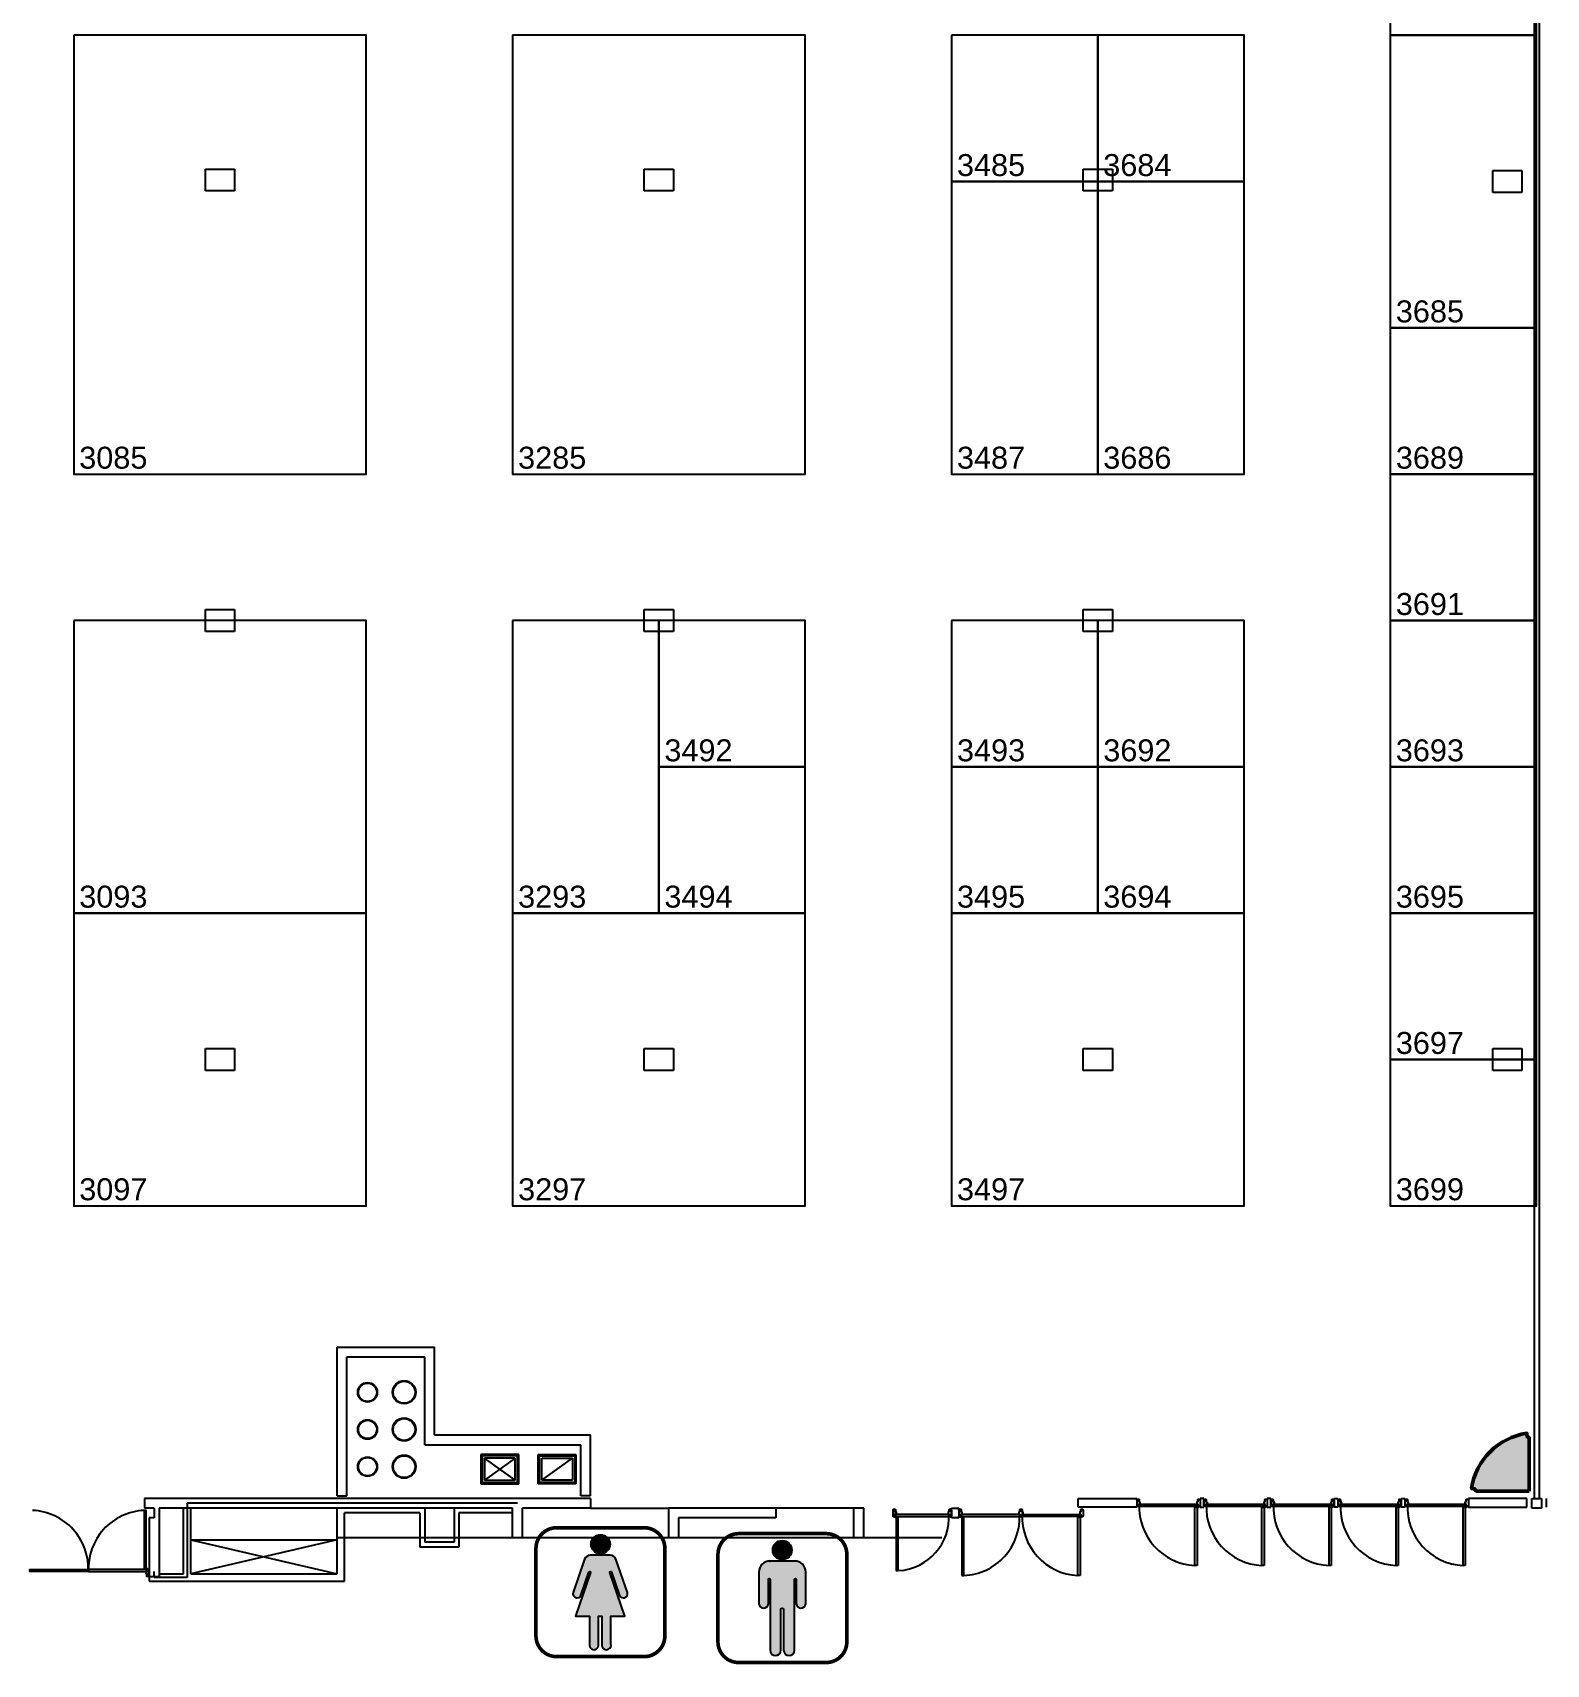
# Model space of a CAD drawing. Extents: x -2543 to 6312, y -522 to 14878.
# Drawn here: x 5006 to 6248, y -376 to 962 of the extents above; entities that cross this region are included whole.
import ezdxf

# ---------------------------------------------------------------- set-up
doc = ezdxf.new("R2010")
doc.units = 0
doc.header["$LTSCALE"] = 5000
doc.header["$PDSIZE"] = 1
for name, color, linetype in [('BoothNumber', 7, 'Continuous'), ('BoothOutLine', 7, 'Continuous'), ('show_xref', 7, 'Continuous')]:
    doc.layers.add(name, color=color, linetype=linetype)
doc.layers.add('OCCC Phase V$0$2020sc01$0$L01-northsouth$0$S-CONC-COLS', color=7, linetype='Continuous', lineweight=50)
doc.layers.add('OCCC Phase V$0$2020sc01$0$L01-northsouth$0$S-CONC-SHAD', color=253, linetype='Continuous', lineweight=20)
doc.styles.add('Arial&EBMS', font='Arial', dxfattribs={"height": 1})

# ---------------------------------------------------------------- blocks, each defined once
blk = doc.blocks.new('OCCC Phase V$0$2020sc01$0$L01-northsouth$0$c9q')
at = {"layer": 'OCCC Phase V$0$2020sc01$0$L01-northsouth$0$S-CONC-SHAD'}
h = blk.add_hatch(color=256, dxfattribs=at)
edge = h.paths.add_edge_path()
edge.add_line((6, 6), (49.40411969, 6))
edge.add_line((49.40411969, 6), (51.40411969, 8))
edge.add_line((51.40411969, 8), (53.40411969, 8))
edge.add_arc((0, 0), 54, 8.519624009630077, 81.4803756010517)
edge.add_line((8, 53.40411969), (8, 51.40411969))
edge.add_line((8, 51.40411969), (6, 49.40411969))
edge.add_line((6, 49.40411969), (6, 6))
at = {"layer": 'Defpoints'}
blk.add_point((25, 25), dxfattribs=at)
at = {"layer": 'OCCC Phase V$0$2020sc01$0$L01-northsouth$0$S-CONC-COLS'}
blk.add_lwpolyline([(6, 6), (49.40411969, 6), (51.40411969, 8), (53.40411969, 8, 0.32956068), (8, 53.40411969), (8, 51.40411969), (6, 49.40411969)], format="xyb", close=True, dxfattribs=at)
blk = doc.blocks.new('OCCC Phase V$0$I-Rstmen')
h = blk.add_hatch(color=256)
edge = h.paths.add_edge_path()
edge.add_arc((53.94217236, 22.80841982), 7.86485912, 0, 360.0000000000008)
h = blk.add_hatch(color=256)
edge = h.paths.add_edge_path()
edge.add_line((43.36776537, 13.78728022), (43.63229853, 13.78728022))
edge.add_line((43.63229853, 13.78728022), (43.91094377, 13.78728022))
edge.add_arc((43.63935452745231, 4.867709914520999), 8.923704116063677, 88.2559573455592, 179.9812346534924)
edge.add_line((34.71565089, 4.87063258), (34.71565089, -21.32201987))
edge.add_arc((38.616684235, -20.71828853214634), 3.947474216142326, 188.7974105212529, 351.2025894787488)
edge.add_line((42.51771758, -21.32201987), (42.51771758, -1.25956268))
edge.add_arc((43.214330675, -1.25956268), 0.696613095, 0, 180.0000000000004, ccw=False)
edge.add_line((43.91094377, -1.25956268), (43.91094377, -24.66576273))
edge.add_line((43.91094377, -24.66576273), (43.91094377, -59.21777234))
edge.add_arc((48.36926759, -59.21777234), 4.458323819999997, 180.0000000000004, 360)
edge.add_line((52.82759141, -59.21777234), (52.82759141, -25.78034369))
edge.add_arc((53.942172365, -25.78034369), 1.114580955000001, 0, 180.0000000000004, ccw=False)
edge.add_line((55.05675332, -25.78034369), (55.05675332, -59.21777234))
edge.add_arc((59.51507714, -59.21777234), 4.45832382, 180.0000000000004, 360)
edge.add_line((63.97340096, -59.21777234), (63.97340096, -24.66576273))
edge.add_line((63.97340096, -24.66576273), (63.97340096, -1.25956268))
edge.add_arc((64.670014055, -1.25956268), 0.696613095, 0, 180.0000000000004, ccw=False)
edge.add_line((65.36662715, -1.25956268), (65.36662715, -21.32201987))
edge.add_arc((69.267660495, -20.71828853214634), 3.947474216142326, 188.7974105212529, 351.2025894787488)
edge.add_line((73.16869384, -21.32201987), (73.16869384, 4.87063258))
edge.add_arc((64.24499020254778, 4.867709914520907), 8.923704116063677, 0.0187653465081772, 91.74404265444139)
edge.add_line((63.97340096, 13.78728022), (43.36776537, 13.78728022))
at = {"const_width": 3}
blk.add_lwpolyline([(18.18275073, -69.3598488), (89.92841465, -69.3598488, 0.41421356), (106.92080873, -52.36745471), (106.92080873, 19.3782092, 0.41421356), (89.92841465, 36.37060329), (18.18275073, 36.37060329, 0.41421356), (1.19035665, 19.3782092), (1.19035665, -52.36745471, 0.41421356)], format="xyb", close=True, dxfattribs=at)
blk.add_lwpolyline([(43.63229853, 13.78728022), (43.91094377, 13.78728022, 0.42306085), (34.71565089, 4.87063258), (34.71565089, -21.32201987, 0.85714286), (42.51771758, -21.32201987), (42.51771758, -1.25956268, -1), (43.91094377, -1.25956268), (43.91094377, -24.66576273), (43.91094377, -59.21777234, 1), (52.82759141, -59.21777234), (52.82759141, -25.78034369, -1), (55.05675332, -25.78034369), (55.05675332, -59.21777234, 1), (63.97340096, -59.21777234), (63.97340096, -24.66576273), (63.97340096, -1.25956268, -1), (65.36662715, -1.25956268), (65.36662715, -21.32201987, 0.85714286), (73.16869384, -21.32201987), (73.16869384, 4.87063258, 0.42306085), (63.97340096, 13.78728022), (43.36776537, 13.78728022)], format="xyb", close=True)
blk.add_circle((53.94217236, 22.80841982), 7.86485912)
blk = doc.blocks.new('OCCC Phase V$0$I-Rstwmn')
h = blk.add_hatch(color=256)
edge = h.paths.add_edge_path()
edge.add_arc((54.12200597, 22.72633557), 7.79171646, 0, 360.0000000000008)
h = blk.add_hatch(color=256)
edge = h.paths.add_edge_path()
edge.add_line((61.79568616, -0.52068365), (74.05477473, -36.12366201))
edge.add_line((74.05477473, -36.12366201), (62.64704409, -36.12366201))
edge.add_line((62.64704409, -36.12366201), (62.64704409, -59.29985659))
edge.add_arc((58.94181551, -59.98934580506506), 3.768834595433958, -190.54134138529582, 10.54134138529588, ccw=False)
edge.add_line((55.23658693, -59.29985659), (55.23658693, -36.12366201))
edge.add_line((55.23658693, -36.12366201), (53.85041677, -36.12366201))
edge.add_line((53.85041677, -36.12366201), (52.46424661, -36.12366201))
edge.add_line((52.46424661, -36.12366201), (52.46424661, -59.29985659))
edge.add_arc((48.75901802999999, -59.98934580506506), 3.768834595433958, -190.54134138529582, 10.54134138529588, ccw=False)
edge.add_line((45.05378945, -59.29985659), (45.05378945, -36.12366201))
edge.add_line((45.05378945, -36.12366201), (33.64605881, -36.12366201))
edge.add_line((33.64605881, -36.12366201), (45.90514737, -0.52068365))
edge.add_arc((45.24695481802243, -0.3125303474150642), 0.6903225571106276, 342.4504485692472, 519.5495513730091)
edge.add_line((44.60014004, -0.07133359), (38.02170285, -19.17650245))
edge.add_arc((34.86522467057643, -17.93430531251272), 3.392109701286016, 163.4815705511478, 338.5184294105334, ccw=False)
edge.add_line((31.613113, -16.969848), (41.0576729, 10.45914558))
edge.add_arc((45.60846772432711, 8.892181227520654), 4.813014732479354, 89.99999999999437, 160.9999996392767, ccw=False)
edge.add_line((45.60846769, 13.70519596), (53.85041677, 13.70519596))
edge.add_line((53.85041677, 13.70519596), (62.09236584, 13.70519596))
edge.add_arc((62.09236581067292, 8.89218122051089), 4.813014739489101, 19.00000042024533, 89.99999999999437, ccw=False)
edge.add_line((66.64316064, 10.45914558), (76.08772053, -16.969848))
edge.add_arc((72.83560886442355, -17.93430531272942), 3.392109696553987, -158.51842938301013, 16.518429476373626, ccw=False)
edge.add_line((69.67913069, -19.17650245), (63.10069349, -0.07133359))
edge.add_arc((62.45387871197757, -0.312530347415064), 0.6903225571106243, 20.45044862699087, 197.5495514307545)
at = {"const_width": 3}
blk.add_lwpolyline([(18.11510496, -69.44193305), (89.86076888, -69.44193305, 0.41421356), (106.85316297, -52.44953897), (106.85316297, 19.29612495, 0.41421356), (89.86076888, 36.28851904), (18.11510496, 36.28851904, 0.41421356), (1.12271088, 19.29612495), (1.12271088, -52.44953897, 0.41421356)], format="xyb", close=True, dxfattribs=at)
blk.add_lwpolyline([(61.79568616, -0.52068365, -0.975), (63.10069349, -0.07133359), (69.67913069, -19.17650245, 0.9576), (76.08772053, -16.969848), (66.64316064, 10.45914558, 0.32010252), (62.09236584, 13.70519596), (53.85041677, 13.70519596), (45.60846769, 13.70519596, 0.32010252), (41.0576729, 10.45914558), (31.613113, -16.969848, 0.9576), (38.02170285, -19.17650245), (44.60014004, -0.07133359, -0.975), (45.90514737, -0.52068365), (33.64605881, -36.12366201), (45.05378945, -36.12366201), (45.05378945, -59.29985659, 1.20325203), (52.46424661, -59.29985659), (52.46424661, -36.12366201), (53.85041677, -36.12366201), (55.23658693, -36.12366201), (55.23658693, -59.29985659, 1.20325203), (62.64704409, -59.29985659), (62.64704409, -36.12366201), (74.05477473, -36.12366201)], format="xyb", close=True)
blk.add_circle((54.12200597, 22.72633557), 7.79171646)
blk = doc.blocks.new('FACILITY_X0000198')
at = {"layer": 'show_xref', "color": 0}
for p, q in [((6238.00004448, 5543), (6238.00004448, -240)), ((6242.00004448, 5543), (6242.00004448, -240)), ((5148, 832.242), (5148, 850.242)), ((5148, 850.242), (5172, 850.242)), ((5172, 850.242), (5172, 832.242)), ((5508, 832.242), (5508, 850.242)), ((5508, 850.242), (5532, 850.242)), ((5532, 850.242), (5532, 832.242)), ((5868, 832.242), (5868, 850.242)), ((5868, 850.242), (5892, 850.242)), ((5892, 850.242), (5892, 832.242)), ((6204, 831), (6204, 849)), ((6204, 849), (6228, 849)), ((6228, 849), (6228, 831)), ((5172, 832.242), (5148, 832.242)), ((5172, 832.242), (5172, 832.242)), ((5532, 832.242), (5508, 832.242)), ((5532, 832.242), (5532, 832.242)), ((5892, 832.242), (5868, 832.242)), ((5892, 832.242), (5892, 832.242)), ((6228, 831), (6204, 831)), ((6228, 831), (6228, 831)), ((5148, 471), (5148, 489)), ((5148, 489), (5172, 489)), ((5172, 489), (5172, 471)), ((5508, 471), (5508, 489)), ((5508, 489), (5532, 489)), ((5532, 489), (5532, 471)), ((5868, 471), (5868, 489)), ((5868, 489), (5892, 489)), ((5892, 489), (5892, 471)), ((5172, 471), (5148, 471)), ((5172, 471), (5172, 471)), ((5532, 471), (5508, 471)), ((5532, 471), (5532, 471)), ((5892, 471), (5868, 471)), ((5892, 471), (5892, 471)), ((5148, 111), (5148, 129)), ((5148, 129), (5172, 129)), ((5172, 129), (5172, 111)), ((5508, 111), (5508, 129)), ((5508, 129), (5532, 129)), ((5532, 129), (5532, 111)), ((5868, 111), (5868, 129)), ((5868, 129), (5892, 129)), ((5892, 129), (5892, 111)), ((6204, 111), (6204, 129)), ((6204, 129), (6228, 129)), ((6228, 129), (6228, 111)), ((5172, 111), (5148, 111)), ((5172, 111), (5172, 111)), ((5532, 111), (5508, 111)), ((5532, 111), (5532, 111)), ((5892, 111), (5868, 111)), ((5892, 111), (5892, 111)), ((6228, 111), (6204, 111)), ((6228, 111), (6228, 111)), ((5256, -116), (5336, -116)), ((5256, -238), (5256, -116)), ((5336, -188), (5336, -116)), ((5264, -124), (5328, -124)), ((5264, -238), (5264, -124)), ((5328, -196), (5328, -124)), ((5328, -196), (5456, -196)), ((5336, -188), (5464, -188)), ((5456, -238), (5456, -196)), ((5464, -238), (5464, -188)), ((5405, -204), (5374, -204)), ((5374, -204), (5374, -228)), ((5404, -205), (5375, -205)), ((5375, -205), (5375, -227)), ((5402, -207), (5377, -225)), ((5402, -225), (5377, -207)), ((5402, -207), (5377, -207)), ((5377, -207), (5377, -225)), ((5402, -225), (5402, -207)), ((5404, -227), (5404, -205)), ((5405, -228), (5405, -204)), ((5421, -228), (5421, -204)), ((5421, -204), (5452, -204)), ((5422, -227), (5422, -205)), ((5422, -205), (5451, -205)), ((5424, -225), (5449, -207)), ((5424, -225), (5424, -207)), ((5424, -207), (5449, -207)), ((5449, -207), (5449, -225)), ((5451, -205), (5451, -227)), ((5452, -204), (5452, -228)), ((5375, -227), (5404, -227)), ((5377, -225), (5402, -225)), ((5451, -227), (5422, -227)), ((5449, -225), (5424, -225)), ((5464, -240), (5098, -240)), ((5098, -240), (5098, -248)), ((5256, -238), (5264, -238)), ((5374, -228), (5405, -228)), ((5452, -228), (5421, -228)), ((5464, -238), (5456, -238)), ((5464, -240), (5464, -248)), ((5864, -240.25), (5912, -240.25)), ((5864, -247.25), (5864, -240.25)), ((5912, -240.25), (5912, -247.25)), ((5912.25, -240.875), (5913.875, -240.875)), ((5963.75, -240.875), (5962.125, -240.875)), ((5964, -240.25), (5964, -247.25)), ((5967, -240.25), (5964, -240.25)), ((5967, -247.25), (5967, -240.25)), ((5967.25, -240.875), (5968.875, -240.875)), ((6018.75, -240.875), (6017.125, -240.875)), ((6019, -240.25), (6019, -247.25)), ((6022, -240.25), (6019, -240.25)), ((6022, -247.25), (6022, -240.25)), ((6022.25, -240.875), (6023.875, -240.875)), ((6073.75, -240.875), (6072.125, -240.875)), ((6074, -247.25), (6074, -240.25)), ((6074, -240.25), (6077, -240.25)), ((6077, -240.25), (6077, -247.25)), ((6077.25, -240.875), (6078.875, -240.875)), ((6128.75, -240.875), (6127.125, -240.875)), ((6129, -247.25), (6129, -240.25)), ((6129, -240.25), (6132, -240.25)), ((6132, -240.25), (6132, -247.25)), ((6132.25, -240.875), (6133.875, -240.875)), ((6183.75, -240.875), (6182.125, -240.875)), ((6232, -240.25), (6184, -240.25)), ((6184, -240.25), (6184, -247.25)), ((6232, -247.25), (6232, -240.25)), ((6236, -248), (6236, -240)), ((6236, -240), (6244, -240)), ((6244, -240), (6244, -248)), ((6248, -247.25), (6248, -240.25)), ((5106, -248), (5098, -248)), ((5106, -248), (5106, -256)), ((5400, -248), (5110, -248)), ((5110, -248), (5110, -304)), ((5130, -302), (5130, -248)), ((5133, -244), (5133, -305)), ((5404, -244), (5133, -244)), ((5136, -302), (5136, -248)), ((5256, -302), (5256, -248)), ((5324, -252), (5262, -252)), ((5262, -308), (5262, -252)), ((5324, -252), (5324, -280)), ((5328, -248), (5328, -276)), ((5352, -248), (5352, -272)), ((5352, -248), (5352, -276)), ((5356, -252), (5356, -280)), ((5400, -252), (5356, -252)), ((5400, -272.0075625), (5400, -248)), ((5464, -248), (5408, -248)), ((5408, -272.0075625), (5408, -248)), ((5464, -248), (5528, -248)), ((5528, -248), (5528, -272.0075625)), ((5616, -248), (5528, -248)), ((5616, -248), (5616, -256)), ((5680, -248), (5616, -248)), ((5688, -248), (5680, -248)), ((5680, -272.0075625), (5680, -248)), ((5688, -272.0075625), (5688, -248)), ((5712, -249.625), (5712, -254.375)), ((5712.125, -249.625), (5712, -249.625)), ((5757.375, -251.25), (5757.375, -252.75)), ((5758, -251.125), (5757.5, -251.125)), ((5757.5, -252.75), (5757.5, -251.25)), ((5757.5, -251.25), (5758.125, -251.25)), ((5758.125, -252.75), (5757.5, -252.75)), ((5757.5, -252.875), (5758, -252.875)), ((5758, -249.25), (5758, -251.125)), ((5758, -252.875), (5758, -254.75)), ((5759.75, -249.125), (5758.125, -249.125)), ((5758.125, -251.25), (5758.125, -249.25)), ((5758.125, -249.25), (5759.75, -249.25)), ((5758.125, -254.75), (5758.125, -252.75)), ((5759.75, -249.25), (5759.75, -249.625)), ((5759.75, -249.625), (5759.875, -249.625)), ((5759.875, -249.625), (5759.875, -249.25)), ((5759.875, -249.625), (5760, -249.625)), ((5760, -256), (5760, -248)), ((5760, -248), (5766, -248)), ((5760, -249.625), (5760, -254.375)), ((5766, -248), (5766, -256)), ((5766, -249.625), (5766, -254.375)), ((5766.125, -249.625), (5766, -249.625)), ((5766.125, -249.625), (5766.125, -249.25)), ((5766.25, -249.625), (5766.125, -249.625)), ((5766.25, -249.125), (5767.875, -249.125)), ((5767.875, -249.25), (5766.25, -249.25)), ((5766.25, -249.25), (5766.25, -249.625)), ((5767.875, -251.25), (5767.875, -249.25)), ((5768.5, -251.25), (5767.875, -251.25)), ((5767.875, -254.75), (5767.875, -252.75)), ((5767.875, -252.75), (5768.5, -252.75)), ((5768, -249.25), (5768, -251.125)), ((5768, -251.125), (5768.5, -251.125)), ((5768.5, -252.875), (5768, -252.875)), ((5768, -252.875), (5768, -254.75)), ((5768.5, -252.75), (5768.5, -251.25)), ((5768.625, -251.25), (5768.625, -252.75)), ((5815.375, -251.25), (5815.375, -252.75)), ((5816, -251.125), (5815.5, -251.125)), ((5815.5, -251.25), (5816.125, -251.25)), ((5815.5, -252.75), (5815.5, -251.25)), ((5816.125, -252.75), (5815.5, -252.75)), ((5815.5, -252.875), (5816, -252.875)), ((5816, -249.25), (5816, -251.125)), ((5816, -252.875), (5816, -254.75)), ((5816.125, -249.125), (5817.875, -249.125)), ((5817.875, -249.25), (5816.125, -249.25)), ((5816.125, -251.25), (5816.125, -249.25)), ((5816.125, -254.75), (5816.125, -252.75)), ((5817.875, -251.25), (5817.875, -249.25)), ((5818.5, -251.25), (5817.875, -251.25)), ((5817.875, -254.75), (5817.875, -252.75)), ((5817.875, -252.75), (5818.5, -252.75)), ((5818, -249.25), (5818, -251.125)), ((5818, -251.125), (5818.5, -251.125)), ((5818, -252.875), (5818, -254.75)), ((5818.5, -252.875), (5818, -252.875)), ((5818.5, -252.75), (5818.5, -251.25)), ((5818.625, -251.25), (5818.625, -252.75)), ((5912, -247.25), (5864, -247.25)), ((5865.375, -251.25), (5865.375, -252.75)), ((5866, -251.125), (5865.5, -251.125)), ((5865.5, -252.75), (5865.5, -251.25)), ((5865.5, -251.25), (5866.125, -251.25)), ((5866.125, -252.75), (5865.5, -252.75)), ((5865.5, -252.875), (5866, -252.875)), ((5866, -249.25), (5866, -251.125)), ((5866, -252.875), (5866, -254.75)), ((5867.75, -249.125), (5866.125, -249.125)), ((5866.125, -251.25), (5866.125, -249.25)), ((5866.125, -249.25), (5867.75, -249.25)), ((5866.125, -254.75), (5866.125, -252.75)), ((5867.75, -249.25), (5867.75, -249.625)), ((5867.75, -249.625), (5867.875, -249.625)), ((5867.875, -249.625), (5867.875, -249.25)), ((5867.875, -249.625), (5868, -249.625)), ((5868, -249.625), (5868, -254.375)), ((5912.125, -241.375), (5912, -241.375)), ((5912, -241.375), (5912, -246.125)), ((5912, -246.125), (5912.125, -246.125)), ((5912.125, -241.375), (5912.125, -241)), ((5912.25, -241.375), (5912.125, -241.375)), ((5912.125, -246.5), (5912.125, -246.125)), ((5912.125, -246.125), (5912.25, -246.125)), ((5913.875, -241), (5912.25, -241)), ((5912.25, -241), (5912.25, -241.375)), ((5912.25, -246.125), (5912.25, -246.5)), ((5912.25, -246.5), (5913.875, -246.5)), ((5913.875, -246.625), (5912.25, -246.625)), ((5913.875, -243), (5913.875, -241)), ((5914.5, -243), (5913.875, -243)), ((5913.875, -246.5), (5913.875, -244.5)), ((5913.875, -244.5), (5914.5, -244.5)), ((5914, -241), (5914, -242.875)), ((5914, -242.875), (5914.5, -242.875)), ((5914.5, -244.625), (5914, -244.625)), ((5914, -244.625), (5914, -246.5)), ((5914.5, -244.5), (5914.5, -243)), ((5914.625, -243), (5914.625, -244.5)), ((5959.71875, -295.03125), (5959.71875, -247.15625)), ((5959.71875, -247.15625), (5961.46875, -247.15625)), ((5961.375, -243), (5961.375, -244.5)), ((5961.46875, -247.15625), (5961.46875, -295.03125)), ((5962, -242.875), (5961.5, -242.875)), ((5961.5, -244.5), (5961.5, -243)), ((5961.5, -243), (5962.125, -243)), ((5962.125, -244.5), (5961.5, -244.5)), ((5961.5, -244.625), (5962, -244.625)), ((5962, -241), (5962, -242.875)), ((5962, -244.625), (5962, -246.5)), ((5962.125, -243), (5962.125, -241)), ((5962.125, -241), (5963.75, -241)), ((5962.125, -246.5), (5962.125, -244.5)), ((5963.75, -246.5), (5962.125, -246.5)), ((5962.125, -246.625), (5963.75, -246.625)), ((5963.75, -241), (5963.75, -241.375)), ((5963.75, -241.375), (5963.875, -241.375)), ((5963.875, -246.125), (5963.75, -246.125)), ((5963.75, -246.125), (5963.75, -246.5)), ((5963.875, -241.375), (5963.875, -241)), ((5963.875, -241.375), (5964, -241.375)), ((5964, -246.125), (5963.875, -246.125)), ((5963.875, -246.5), (5963.875, -246.125)), ((5964, -241.375), (5964, -246.125)), ((5964, -247.25), (5967, -247.25)), ((5967.125, -241.375), (5967, -241.375)), ((5967, -241.375), (5967, -246.125)), ((5967, -246.125), (5967.125, -246.125)), ((5967.125, -241.375), (5967.125, -241)), ((5967.25, -241.375), (5967.125, -241.375)), ((5967.125, -246.5), (5967.125, -246.125)), ((5967.125, -246.125), (5967.25, -246.125)), ((5968.875, -241), (5967.25, -241)), ((5967.25, -241), (5967.25, -241.375)), ((5967.25, -246.125), (5967.25, -246.5)), ((5967.25, -246.5), (5968.875, -246.5)), ((5968.875, -246.625), (5967.25, -246.625)), ((5968.875, -243), (5968.875, -241)), ((5969.5, -243), (5968.875, -243)), ((5968.875, -246.5), (5968.875, -244.5)), ((5968.875, -244.5), (5969.5, -244.5)), ((5969, -241), (5969, -242.875)), ((5969, -242.875), (5969.5, -242.875)), ((5969.5, -244.625), (5969, -244.625)), ((5969, -244.625), (5969, -246.5)), ((5969.5, -244.5), (5969.5, -243)), ((5969.625, -243), (5969.625, -244.5)), ((6014.71875, -295.03125), (6014.71875, -247.15625)), ((6014.71875, -247.15625), (6016.46875, -247.15625)), ((6016.375, -243), (6016.375, -244.5)), ((6016.46875, -247.15625), (6016.46875, -295.03125)), ((6017, -242.875), (6016.5, -242.875)), ((6016.5, -244.5), (6016.5, -243)), ((6016.5, -243), (6017.125, -243)), ((6017.125, -244.5), (6016.5, -244.5)), ((6016.5, -244.625), (6017, -244.625)), ((6017, -241), (6017, -242.875)), ((6017, -244.625), (6017, -246.5)), ((6017.125, -243), (6017.125, -241)), ((6017.125, -241), (6018.75, -241)), ((6017.125, -246.5), (6017.125, -244.5)), ((6018.75, -246.5), (6017.125, -246.5)), ((6017.125, -246.625), (6018.75, -246.625)), ((6018.75, -241), (6018.75, -241.375)), ((6018.75, -241.375), (6018.875, -241.375)), ((6018.875, -246.125), (6018.75, -246.125)), ((6018.75, -246.125), (6018.75, -246.5)), ((6018.875, -241.375), (6018.875, -241)), ((6018.875, -241.375), (6019, -241.375)), ((6019, -246.125), (6018.875, -246.125)), ((6018.875, -246.5), (6018.875, -246.125)), ((6019, -241.375), (6019, -246.125)), ((6019, -247.25), (6022, -247.25)), ((6022.125, -241.375), (6022, -241.375)), ((6022, -241.375), (6022, -246.125)), ((6022, -246.125), (6022.125, -246.125)), ((6022.125, -241.375), (6022.125, -241)), ((6022.25, -241.375), (6022.125, -241.375)), ((6022.125, -246.5), (6022.125, -246.125)), ((6022.125, -246.125), (6022.25, -246.125)), ((6023.875, -241), (6022.25, -241)), ((6022.25, -241), (6022.25, -241.375)), ((6022.25, -246.125), (6022.25, -246.5)), ((6022.25, -246.5), (6023.875, -246.5)), ((6023.875, -246.625), (6022.25, -246.625)), ((6023.875, -243), (6023.875, -241)), ((6024.5, -243), (6023.875, -243)), ((6023.875, -246.5), (6023.875, -244.5)), ((6023.875, -244.5), (6024.5, -244.5)), ((6024, -241), (6024, -242.875)), ((6024, -242.875), (6024.5, -242.875)), ((6024.5, -244.625), (6024, -244.625)), ((6024, -244.625), (6024, -246.5)), ((6024.5, -244.5), (6024.5, -243)), ((6024.625, -243), (6024.625, -244.5)), ((6069.71875, -295.03125), (6069.71875, -247.15625)), ((6069.71875, -247.15625), (6071.46875, -247.15625)), ((6071.375, -243), (6071.375, -244.5)), ((6071.46875, -247.15625), (6071.46875, -295.03125)), ((6072, -242.875), (6071.5, -242.875)), ((6071.5, -244.5), (6071.5, -243)), ((6071.5, -243), (6072.125, -243)), ((6072.125, -244.5), (6071.5, -244.5)), ((6071.5, -244.625), (6072, -244.625)), ((6072, -241), (6072, -242.875)), ((6072, -244.625), (6072, -246.5)), ((6072.125, -243), (6072.125, -241)), ((6072.125, -241), (6073.75, -241)), ((6072.125, -246.5), (6072.125, -244.5)), ((6073.75, -246.5), (6072.125, -246.5)), ((6072.125, -246.625), (6073.75, -246.625)), ((6073.75, -241), (6073.75, -241.375)), ((6073.75, -241.375), (6073.875, -241.375)), ((6073.875, -246.125), (6073.75, -246.125)), ((6073.75, -246.125), (6073.75, -246.5)), ((6073.875, -241.375), (6073.875, -241)), ((6073.875, -241.375), (6074, -241.375)), ((6074, -246.125), (6073.875, -246.125)), ((6073.875, -246.5), (6073.875, -246.125)), ((6074, -241.375), (6074, -246.125)), ((6077, -247.25), (6074, -247.25)), ((6077.125, -241.375), (6077, -241.375)), ((6077, -241.375), (6077, -246.125)), ((6077, -246.125), (6077.125, -246.125)), ((6077.125, -241.375), (6077.125, -241)), ((6077.25, -241.375), (6077.125, -241.375)), ((6077.125, -246.5), (6077.125, -246.125)), ((6077.125, -246.125), (6077.25, -246.125)), ((6078.875, -241), (6077.25, -241)), ((6077.25, -241), (6077.25, -241.375)), ((6077.25, -246.125), (6077.25, -246.5)), ((6077.25, -246.5), (6078.875, -246.5)), ((6078.875, -246.625), (6077.25, -246.625)), ((6078.875, -243), (6078.875, -241)), ((6079.5, -243), (6078.875, -243)), ((6078.875, -246.5), (6078.875, -244.5)), ((6078.875, -244.5), (6079.5, -244.5)), ((6079, -241), (6079, -242.875)), ((6079, -242.875), (6079.5, -242.875)), ((6079.5, -244.625), (6079, -244.625)), ((6079, -244.625), (6079, -246.5)), ((6079.5, -244.5), (6079.5, -243)), ((6079.625, -243), (6079.625, -244.5)), ((6124.71875, -295.03125), (6124.71875, -247.15625)), ((6124.71875, -247.15625), (6126.46875, -247.15625)), ((6126.375, -243), (6126.375, -244.5)), ((6126.46875, -247.15625), (6126.46875, -295.03125)), ((6127, -242.875), (6126.5, -242.875)), ((6126.5, -244.5), (6126.5, -243)), ((6126.5, -243), (6127.125, -243)), ((6127.125, -244.5), (6126.5, -244.5)), ((6126.5, -244.625), (6127, -244.625)), ((6127, -241), (6127, -242.875)), ((6127, -244.625), (6127, -246.5)), ((6127.125, -243), (6127.125, -241)), ((6127.125, -241), (6128.75, -241)), ((6127.125, -246.5), (6127.125, -244.5)), ((6128.75, -246.5), (6127.125, -246.5)), ((6127.125, -246.625), (6128.75, -246.625)), ((6128.75, -241), (6128.75, -241.375)), ((6128.75, -241.375), (6128.875, -241.375)), ((6128.875, -246.125), (6128.75, -246.125)), ((6128.75, -246.125), (6128.75, -246.5)), ((6128.875, -241.375), (6128.875, -241)), ((6128.875, -241.375), (6129, -241.375)), ((6129, -246.125), (6128.875, -246.125)), ((6128.875, -246.5), (6128.875, -246.125)), ((6129, -241.375), (6129, -246.125)), ((6132, -247.25), (6129, -247.25)), ((6132.125, -241.375), (6132, -241.375)), ((6132, -241.375), (6132, -246.125)), ((6132, -246.125), (6132.125, -246.125)), ((6132.125, -241.375), (6132.125, -241)), ((6132.25, -241.375), (6132.125, -241.375)), ((6132.125, -246.5), (6132.125, -246.125)), ((6132.125, -246.125), (6132.25, -246.125)), ((6133.875, -241), (6132.25, -241)), ((6132.25, -241), (6132.25, -241.375)), ((6132.25, -246.125), (6132.25, -246.5)), ((6132.25, -246.5), (6133.875, -246.5)), ((6133.875, -246.625), (6132.25, -246.625)), ((6133.875, -243), (6133.875, -241)), ((6134.5, -243), (6133.875, -243)), ((6133.875, -246.5), (6133.875, -244.5)), ((6133.875, -244.5), (6134.5, -244.5)), ((6134, -241), (6134, -242.875)), ((6134, -242.875), (6134.5, -242.875)), ((6134.5, -244.625), (6134, -244.625)), ((6134, -244.625), (6134, -246.5)), ((6134.5, -244.5), (6134.5, -243)), ((6134.625, -243), (6134.625, -244.5)), ((6179.71875, -295.03125), (6179.71875, -247.15625)), ((6179.71875, -247.15625), (6181.46875, -247.15625)), ((6181.375, -243), (6181.375, -244.5)), ((6181.46875, -247.15625), (6181.46875, -295.03125)), ((6182, -242.875), (6181.5, -242.875)), ((6181.5, -244.5), (6181.5, -243)), ((6181.5, -243), (6182.125, -243)), ((6182.125, -244.5), (6181.5, -244.5)), ((6181.5, -244.625), (6182, -244.625)), ((6182, -241), (6182, -242.875)), ((6182, -244.625), (6182, -246.5)), ((6182.125, -243), (6182.125, -241)), ((6182.125, -241), (6183.75, -241)), ((6182.125, -246.5), (6182.125, -244.5)), ((6183.75, -246.5), (6182.125, -246.5)), ((6182.125, -246.625), (6183.75, -246.625)), ((6183.75, -241), (6183.75, -241.375)), ((6183.75, -241.375), (6183.875, -241.375)), ((6183.875, -246.125), (6183.75, -246.125)), ((6183.75, -246.125), (6183.75, -246.5)), ((6183.875, -241.375), (6183.875, -241)), ((6183.875, -241.375), (6184, -241.375)), ((6184, -246.125), (6183.875, -246.125)), ((6183.875, -246.5), (6183.875, -246.125)), ((6184, -241.375), (6184, -246.125)), ((6184, -247.25), (6232, -247.25)), ((6244, -248), (6236, -248)), ((5102, -256), (5102, -304)), ((5106, -256), (5102, -256)), ((5616, -256), (5536, -256)), ((5536, -256), (5536, -272.0075625)), ((5712, -254.375), (5712.125, -254.375)), ((5759.75, -254.75), (5758.125, -254.75)), ((5758.125, -254.875), (5759.75, -254.875)), ((5759.875, -254.375), (5759.75, -254.375)), ((5759.75, -254.375), (5759.75, -254.75)), ((5760, -254.375), (5759.875, -254.375)), ((5759.875, -254.75), (5759.875, -254.375)), ((5766, -256), (5760, -256)), ((5766, -254.375), (5766.125, -254.375)), ((5766.125, -254.75), (5766.125, -254.375)), ((5766.125, -254.375), (5766.25, -254.375)), ((5766.25, -254.375), (5766.25, -254.75)), ((5766.25, -254.75), (5767.875, -254.75)), ((5767.875, -254.875), (5766.25, -254.875)), ((5770.28125, -255.40625), (5768.53125, -255.40625)), ((5768.53125, -255.40625), (5768.53125, -303.28125)), ((5770.28125, -303.28125), (5770.28125, -255.40625)), ((5816.125, -254.75), (5817.875, -254.75)), ((5817.875, -254.875), (5816.125, -254.875)), ((5863.71875, -303.28125), (5863.71875, -255.40625)), ((5863.71875, -255.40625), (5865.46875, -255.40625)), ((5865.46875, -255.40625), (5865.46875, -303.28125)), ((5867.75, -254.75), (5866.125, -254.75)), ((5866.125, -254.875), (5867.75, -254.875)), ((5867.875, -254.375), (5867.75, -254.375)), ((5867.75, -254.375), (5867.75, -254.75)), ((5868, -254.375), (5867.875, -254.375)), ((5867.875, -254.75), (5867.875, -254.375)), ((5256, -274), (5136, -302)), ((5136, -274), (5256, -302)), ((5136, -274), (5256, -274)), ((5136, -302), (5136, -274)), ((5256, -272.0075625), (5752, -272.0075625)), ((5256, -302), (5256, -274)), ((5356, -280), (5324, -280)), ((5352, -276), (5328, -276)), ((5400, -272), (5408, -272)), ((5528, -272.0075625), (5536, -272.0075625)), ((5680, -272.0075625), (5688, -272.0075625)), ((5102, -298.75), (5101.875, -298.75)), ((5101.875, -303.5), (5102, -303.5)), ((5102, -303.5), (5102, -298.75)), ((5102, -304), (5110, -304)), ((5102, -304), (5102, -308)), ((5106, -305), (5106, -300)), ((5133, -305), (5106, -305)), ((5110, -302), (5130, -302)), ((5136, -302), (5256, -302)), ((5136, -302), (5256, -302)), ((5768.53125, -303.28125), (5770.28125, -303.28125)), ((5865.46875, -303.28125), (5863.71875, -303.28125)), ((5961.46875, -295.03125), (5959.71875, -295.03125)), ((6016.46875, -295.03125), (6014.71875, -295.03125)), ((6071.46875, -295.03125), (6069.71875, -295.03125)), ((6126.46875, -295.03125), (6124.71875, -295.03125)), ((6181.46875, -295.03125), (6179.71875, -295.03125)), ((5102, -308), (5262, -308))]:
    blk.add_line(p, q, dxfattribs=at)
for points in [[(5097.71875, -249.84375), (5097.71875, -297.71875), (5099.46875, -297.71875), (5099.46875, -249.84375)], [(5757.9375, -253.125), (5714.0625, -253.125), (5714.0625, -254.875), (5757.9375, -254.875)], [(5815.9375, -253.125), (5768.0625, -253.125), (5768.0625, -254.875), (5815.9375, -254.875)], [(5818.0625, -253.125), (5865.9375, -253.125), (5865.9375, -254.875), (5818.0625, -254.875)], [(5914.0625, -244.875), (5961.9375, -244.875), (5961.9375, -246.625), (5914.0625, -246.625)], [(5969.0625, -244.875), (6016.9375, -244.875), (6016.9375, -246.625), (5969.0625, -246.625)], [(6024.0625, -244.875), (6071.9375, -244.875), (6071.9375, -246.625), (6024.0625, -246.625)], [(6079.0625, -244.875), (6126.9375, -244.875), (6126.9375, -246.625), (6079.0625, -246.625)], [(6134.0625, -244.875), (6181.9375, -244.875), (6181.9375, -246.625), (6134.0625, -246.625)], [(5716.28125, -299.28125), (5716.28125, -255.40625), (5714.53125, -255.40625), (5714.53125, -299.28125)], [(5051.9375, -300), (5004.0625, -300), (5004.0625, -298.25), (5051.9375, -298.25)], [(5052.0625, -300), (5099.9375, -300), (5099.9375, -298.25), (5052.0625, -298.25)]]:
    blk.add_lwpolyline(points, close=True, dxfattribs=at)
for points in [[(5712.125, -249.25, -0.41421356), (5712.25, -249.125), (5713.875, -249.125, -0.41421356), (5714, -249.25), (5714, -251.125), (5714.5, -251.125, -0.41421356), (5714.625, -251.25), (5714.625, -252.75, -0.41421356), (5714.5, -252.875), (5714, -252.875), (5714, -254.75, -0.41421356), (5713.875, -254.875), (5712.25, -254.875, -0.41421356), (5712.125, -254.75), (5712.125, -254.375), (5712.25, -254.375), (5712.25, -254.75), (5713.875, -254.75), (5713.875, -252.75), (5714.5, -252.75), (5714.5, -251.25), (5713.875, -251.25), (5713.875, -249.25), (5712.25, -249.25), (5712.25, -249.625), (5712.125, -249.625)], [(5101.875, -303.875, -0.41421356), (5101.75, -304), (5100.125, -304, -0.41421356), (5100, -303.875), (5100, -302), (5099.5, -302, -0.41421356), (5099.375, -301.875), (5099.375, -300.375, -0.41421356), (5099.5, -300.25), (5100, -300.25), (5100, -298.375, -0.41421356), (5100.125, -298.25), (5101.75, -298.25, -0.41421356), (5101.875, -298.375), (5101.875, -298.75), (5101.75, -298.75), (5101.75, -298.375), (5100.125, -298.375), (5100.125, -300.375), (5099.5, -300.375), (5099.5, -301.875), (5100.125, -301.875), (5100.125, -303.875), (5101.75, -303.875), (5101.75, -303.5), (5101.875, -303.5)]]:
    blk.add_lwpolyline(points, format="xyb", close=True, dxfattribs=at)
for centre, radius in [((5281, -153), 8), ((5281, -153), 7.5), ((5311, -153), 9.5), ((5311, -153), 9), ((5281, -183.5), 8), ((5281, -183.5), 7.5), ((5311, -183.5), 9.5), ((5311, -183.5), 9), ((5281, -214), 8), ((5281, -214), 7.5), ((5311, -214), 9.5), ((5311, -214), 9), ((5961.96875, -247.125), 0.375), ((6016.96875, -247.125), 0.375), ((6071.96875, -247.125), 0.375), ((6126.96875, -247.125), 0.375), ((6181.96875, -247.125), 0.375), ((5714.03125, -255.375), 0.375), ((5768.03125, -255.375), 0.375), ((5865.96875, -255.375), 0.375), ((5099.96875, -297.75), 0.375)]:
    blk.add_circle(centre, radius, dxfattribs=at)
for centre, radius, start, end in [((5912.25, -241), 0.125, 89.99999999999446, 180.0000000000004), ((5913.875, -241), 0.125, 0, 89.99999999999446), ((5962.125, -241), 0.125, 89.99999999999446, 180.0000000000004), ((5963.75, -241), 0.125, 0, 89.99999999999446), ((5967.25, -241), 0.125, 89.99999999999446, 180.0000000000004), ((5968.875, -241), 0.125, 0, 89.99999999999446), ((6017.125, -241), 0.125, 89.99999999999446, 180.0000000000004), ((6018.75, -241), 0.125, 0, 89.99999999999446), ((6022.25, -241), 0.125, 89.99999999999446, 180.0000000000004), ((6023.875, -241), 0.125, 0, 89.99999999999446), ((6072.125, -241), 0.125, 89.99999999999446, 180.0000000000004), ((6073.75, -241), 0.125, 0, 89.99999999999446), ((6077.25, -241), 0.125, 89.99999999999446, 180.0000000000004), ((6078.875, -241), 0.125, 0, 89.99999999999446), ((6127.125, -241), 0.125, 89.99999999999446, 180.0000000000004), ((6128.75, -241), 0.125, 0, 89.99999999999446), ((6132.25, -241), 0.125, 89.99999999999446, 180.0000000000004), ((6133.875, -241), 0.125, 0, 89.99999999999446), ((6182.125, -241), 0.125, 89.99999999999446, 180.0000000000004), ((6183.75, -241), 0.125, 0, 89.99999999999446), ((5004.03125, -297.75), 47.95898438, 357.3109763028404, 87.31097632488148), ((5099.96875, -297.75), 47.95898438, 92.68902346943852, 182.6890236530774), ((5714.03125, -255.375), 43.9765625, 273.5856592413036, 3.58564780418883), ((5757.5, -251.25), 0.125, 89.99999999999446, 180.0000000000004), ((5757.5, -252.75), 0.125, 180.0000000000004, 269.9999999999834), ((5758.125, -249.25), 0.125, 89.99999999999446, 180.0000000000004), ((5759.75, -249.25), 0.125, 0, 89.99999999999446), ((5766.25, -249.25), 0.125, 89.99999999999446, 180.0000000000004), ((5767.875, -249.25), 0.125, 0, 89.99999999999446), ((5768.5, -251.25), 0.125, 0, 89.99999999999446), ((5768.5, -252.75), 0.125, 269.9999999999834, 0), ((5768.03125, -255.375), 47.95898438, 272.6890238367163, 2.689023858757424), ((5815.5, -251.25), 0.125, 89.99999999999446, 180.0000000000004), ((5815.5, -252.75), 0.125, 180.0000000000004, 269.9999999999834), ((5816.125, -249.25), 0.125, 89.99999999999446, 180.0000000000004), ((5817.875, -249.25), 0.125, 0, 89.99999999999446), ((5865.96875, -255.375), 47.95898438, 177.3109765085204, 267.3109761192015), ((5818.5, -251.25), 0.125, 0, 89.99999999999446), ((5818.5, -252.75), 0.125, 269.9999999999834, 0), ((5865.5, -251.25), 0.125, 89.99999999999446, 180.0000000000004), ((5865.5, -252.75), 0.125, 180.0000000000004, 269.9999999999834), ((5866.125, -249.25), 0.125, 89.99999999999446, 180.0000000000004), ((5867.75, -249.25), 0.125, 0, 89.99999999999446), ((5912.25, -246.5), 0.125, 180.0000000000004, 269.9999999999834), ((5913.875, -246.5), 0.125, 269.9999999999834, 0), ((5961.96875, -247.125), 47.95898438, 177.3109765085204, 267.3109761192015), ((5914.5, -243), 0.125, 0, 89.99999999999446), ((5914.5, -244.5), 0.125, 269.9999999999834, 0), ((5961.5, -243), 0.125, 89.99999999999446, 180.0000000000004), ((5961.5, -244.5), 0.125, 180.0000000000004, 269.9999999999834), ((5962.125, -246.5), 0.125, 180.0000000000004, 269.9999999999834), ((5963.75, -246.5), 0.125, 269.9999999999834, 0), ((5967.25, -246.5), 0.125, 180.0000000000004, 269.9999999999834), ((5968.875, -246.5), 0.125, 269.9999999999834, 0), ((6016.96875, -247.125), 47.95898438, 177.3109765085204, 267.3109761192015), ((5969.5, -243), 0.125, 0, 89.99999999999446), ((5969.5, -244.5), 0.125, 269.9999999999834, 0), ((6016.5, -243), 0.125, 89.99999999999446, 180.0000000000004), ((6016.5, -244.5), 0.125, 180.0000000000004, 269.9999999999834), ((6017.125, -246.5), 0.125, 180.0000000000004, 269.9999999999834), ((6018.75, -246.5), 0.125, 269.9999999999834, 0), ((6022.25, -246.5), 0.125, 180.0000000000004, 269.9999999999834), ((6023.875, -246.5), 0.125, 269.9999999999834, 0), ((6071.96875, -247.125), 47.95898438, 177.3109765085204, 267.3109761192015), ((6024.5, -243), 0.125, 0, 89.99999999999446), ((6024.5, -244.5), 0.125, 269.9999999999834, 0), ((6071.5, -243), 0.125, 89.99999999999446, 180.0000000000004), ((6071.5, -244.5), 0.125, 180.0000000000004, 269.9999999999834), ((6072.125, -246.5), 0.125, 180.0000000000004, 269.9999999999834), ((6073.75, -246.5), 0.125, 269.9999999999834, 0), ((6077.25, -246.5), 0.125, 180.0000000000004, 269.9999999999834), ((6078.875, -246.5), 0.125, 269.9999999999834, 0), ((6126.96875, -247.125), 47.95898438, 177.3109765085204, 267.3109761192015), ((6079.5, -243), 0.125, 0, 89.99999999999446), ((6079.5, -244.5), 0.125, 269.9999999999834, 0), ((6126.5, -243), 0.125, 89.99999999999446, 180.0000000000004), ((6126.5, -244.5), 0.125, 180.0000000000004, 269.9999999999834), ((6127.125, -246.5), 0.125, 180.0000000000004, 269.9999999999834), ((6128.75, -246.5), 0.125, 269.9999999999834, 0), ((6132.25, -246.5), 0.125, 180.0000000000004, 269.9999999999834), ((6133.875, -246.5), 0.125, 269.9999999999834, 0), ((6181.96875, -247.125), 47.95898438, 177.3109765085204, 267.3109761192015), ((6134.5, -243), 0.125, 0, 89.99999999999446), ((6134.5, -244.5), 0.125, 269.9999999999834, 0), ((6181.5, -243), 0.125, 89.99999999999446, 180.0000000000004), ((6181.5, -244.5), 0.125, 180.0000000000004, 269.9999999999834), ((6182.125, -246.5), 0.125, 180.0000000000004, 269.9999999999834), ((6183.75, -246.5), 0.125, 269.9999999999834, 0), ((5758.125, -254.75), 0.125, 180.0000000000004, 269.9999999999834), ((5759.75, -254.75), 0.125, 269.9999999999834, 0), ((5766.25, -254.75), 0.125, 180.0000000000004, 269.9999999999834), ((5767.875, -254.75), 0.125, 269.9999999999834, 0), ((5816.125, -254.75), 0.125, 180.0000000000004, 269.9999999999834), ((5817.875, -254.75), 0.125, 269.9999999999834, 0), ((5866.125, -254.75), 0.125, 180.0000000000004, 269.9999999999834), ((5867.75, -254.75), 0.125, 269.9999999999834, 0)]:
    blk.add_arc(centre, radius, start, end, dxfattribs=at)
for p in [(5914, -246.625), (5962, -246.625), (5969, -246.625), (6017, -246.625), (6024, -246.625), (6072, -246.625), (6079, -246.625), (6127, -246.625), (6134, -246.625), (6182, -246.625), (5714, -254.875), (5758, -254.875), (5768, -254.875), (5816, -254.875), (5818, -254.875), (5866, -254.875), (5100, -298.25)]:
    blk.add_point(p, dxfattribs=at)
at = {"layer": 'show_xref', "color": 0, "rotation": 90.0000001836389}
blk.add_blockref('OCCC Phase V$0$2020sc01$0$L01-northsouth$0$c9q', (6240, -240), dxfattribs=at)
at = {"layer": 'show_xref', "color": 0}
for name, p in [('OCCC Phase V$0$I-Rstwmn', (5418.04084286, -300.3622381)), ('OCCC Phase V$0$I-Rstmen', (5567.26182123, -305.29156434))]:
    blk.add_blockref(name, p, dxfattribs=at)

msp = doc.modelspace()

# ---------------------------------------------------------------- linework, layer by layer
at = {"layer": 'BoothOutLine'}
for points in [[(6120, 1080), (6120, 960), (6240, 960), (6240, 1080), (6120, 1080)], [(5040, 960), (5040, 600), (5280, 600), (5280, 960), (5040, 960)], [(5400, 960), (5400, 600), (5640, 600), (5640, 960), (5400, 960)], [(5760, 960), (5760, 840), (5880, 840), (5880, 960), (5760, 960)], [(5880, 960), (5880, 840), (6000, 840), (6000, 960), (5880, 960)], [(6120, 960), (6120, 720), (6240, 720), (6240, 960), (6120, 960)], [(5760, 840), (5760, 600), (5880, 600), (5880, 840), (5760, 840)], [(5880, 840), (5880, 600), (6000, 600), (6000, 840), (5880, 840)], [(6120, 720), (6120, 600), (6240, 600), (6240, 720), (6120, 720)], [(6120, 600), (6120, 480), (6240, 480), (6240, 600), (6120, 600)], [(5040, 480), (5040, 240), (5280, 240), (5280, 480), (5040, 480)], [(5400, 480), (5400, 240), (5520, 240), (5520, 480), (5400, 480)], [(5520, 480), (5520, 360), (5640, 360), (5640, 480), (5520, 480)], [(5760, 480), (5760, 360), (5880, 360), (5880, 480), (5760, 480)], [(5880, 480), (5880, 360), (6000, 360), (6000, 480), (5880, 480)], [(6120, 480), (6120, 360), (6240, 360), (6240, 480), (6120, 480)], [(5520, 360), (5520, 240), (5640, 240), (5640, 360), (5520, 360)], [(5760, 360), (5760, 240), (5880, 240), (5880, 360), (5760, 360)], [(5880, 360), (5880, 240), (6000, 240), (6000, 360), (5880, 360)], [(6120, 360), (6120, 240), (6240, 240), (6240, 360), (6120, 360)], [(5040, 240), (5040, 0), (5280, 0), (5280, 240), (5040, 240)], [(5400, 240), (5400, 0), (5640, 0), (5640, 240), (5400, 240)], [(5760, 240), (5760, 0), (6000, 0), (6000, 240), (5760, 240)], [(6120, 240), (6120, 120), (6240, 120), (6240, 240), (6120, 240)], [(6120, 120), (6120, 0), (6240, 0), (6240, 120), (6120, 120)]]:
    msp.add_lwpolyline(points, close=True, dxfattribs=at)

# ---------------------------------------------------------------- block references
msp.add_blockref('FACILITY_X0000198', (0, 0))

# ---------------------------------------------------------------- texts
at = {"layer": 'BoothNumber', "style": 'Arial&EBMS'}
for s, p in [('3485', (5764.5, 844.5)), ('3684', (5884.5, 844.5)), ('3685', (6124.5, 724.5)), ('3085', (5044.5, 604.5)), ('3285', (5404.5, 604.5)), ('3487', (5764.5, 604.5)), ('3686', (5884.5, 604.5)), ('3689', (6124.5, 604.5)), ('3691', (6124.5, 484.5)), ('3492', (5524.5, 364.5)), ('3493', (5764.5, 364.5)), ('3692', (5884.5, 364.5)), ('3693', (6124.5, 364.5)), ('3093', (5044.5, 244.5)), ('3293', (5404.5, 244.5)), ('3494', (5524.5, 244.5)), ('3495', (5764.5, 244.5)), ('3694', (5884.5, 244.5)), ('3695', (6124.5, 244.5)), ('3697', (6124.5, 124.5)), ('3097', (5044.5, 4.5)), ('3297', (5404.5, 4.5)), ('3497', (5764.5, 4.5)), ('3699', (6124.5, 4.5))]:
    msp.add_text(s, height=18, dxfattribs=at).set_placement(p)

doc.saveas('drawing.dxf')
